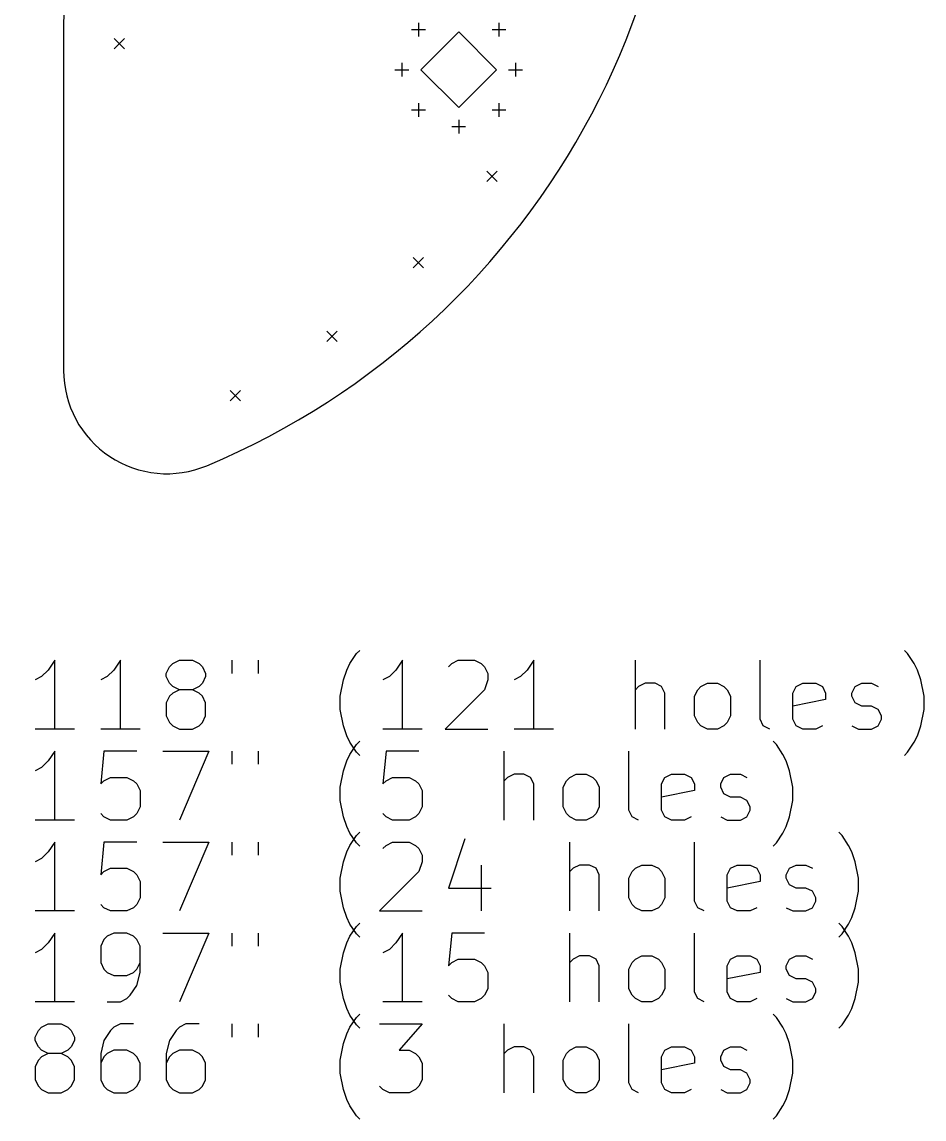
# Model space of a CAD drawing. Extents: x -2.1 to 52, y -17.2 to 45.
# Drawn here: x 25.84 to 52.03, y -17.22 to 14.64 of the extents above; entities that cross this region are included whole.
import ezdxf

# ---------------------------------------------------------------- set-up
doc = ezdxf.new("R2010")
doc.units = 0
doc.layers.add('BLACK', color=7, linetype='CONTINUOUS')

msp = doc.modelspace()

# ---------------------------------------------------------------- linework, layer by layer
at = {"layer": 'BLACK', "linetype": 'CONTINUOUS'}
for p, q in [((27.05, 14.6382), (27.05, 4.52091)), ((37.1547, 14.4167), (37.5547, 14.4167)), ((37.3547, 14.6167), (37.3547, 14.2167)), ((38.5215, 14.35), (37.4215, 13.25)), ((39.6215, 13.25), (38.5215, 14.35)), ((39.4882, 14.4167), (39.8882, 14.4167)), ((39.6882, 14.6167), (39.6882, 14.2167)), ((28.5217, 14.1553), (28.8217, 13.8553)), ((28.8217, 14.1553), (28.5217, 13.8553)), ((36.8715, 13.45), (36.8715, 13.05)), ((40.1715, 13.45), (40.1715, 13.05)), ((36.6715, 13.25), (37.0715, 13.25)), ((37.4215, 13.25), (38.5215, 12.15)), ((38.5215, 12.15), (39.6215, 13.25)), ((39.9715, 13.25), (40.3715, 13.25)), ((37.3547, 12.2833), (37.3547, 11.8833)), ((39.6882, 12.2833), (39.6882, 11.8833)), ((37.1547, 12.0833), (37.5547, 12.0833)), ((38.5215, 11.8), (38.5215, 11.4)), ((39.4882, 12.0833), (39.8882, 12.0833)), ((38.3215, 11.6), (38.7215, 11.6)), ((39.3394, 10.3065), (39.6394, 10.0065)), ((39.6394, 10.3065), (39.3394, 10.0065)), ((37.1992, 7.80076), (37.4992, 7.50076)), ((37.4992, 7.80076), (37.1992, 7.50076)), ((34.6935, 5.66064), (34.9935, 5.36064)), ((34.9935, 5.66064), (34.6935, 5.36064)), ((31.8838, 3.93886), (32.1838, 3.63886)), ((32.1838, 3.93886), (31.8838, 3.63886)), ((35.3649, -3.98918), (35.5554, -3.70346)), ((35.5554, -3.70346), (35.6506, -3.60822)), ((51.5554, -3.70346), (51.4602, -3.60822)), ((51.7459, -3.98918), (51.5554, -3.70346)), ((26.7935, -3.89394), (26.603, -4.17965)), ((26.7935, -5.89394), (26.7935, -3.89394)), ((28.6982, -3.89394), (28.5078, -4.17965)), ((28.6982, -5.89394), (28.6982, -3.89394)), ((30.0316, -4.27489), (30.1268, -4.08441)), ((30.1268, -4.08441), (30.2221, -3.98918)), ((30.2221, -3.98918), (30.4125, -3.89394)), ((30.4125, -3.89394), (30.7935, -3.89394)), ((30.7935, -3.89394), (30.984, -3.98918)), ((30.984, -3.98918), (31.0792, -4.08441)), ((31.0792, -4.08441), (31.1744, -4.27489)), ((31.9363, -3.89394), (31.9363, -4.27489)), ((32.6982, -3.89394), (32.6982, -4.27489)), ((35.2697, -4.17965), (35.3649, -3.98918)), ((36.8887, -3.89394), (36.6982, -4.17965)), ((36.8887, -5.89394), (36.8887, -3.89394)), ((38.2221, -4.08441), (38.3173, -3.98918)), ((38.3173, -3.98918), (38.5078, -3.89394)), ((38.5078, -3.89394), (38.984, -3.89394)), ((38.984, -3.89394), (39.1744, -3.98918)), ((39.1744, -3.98918), (39.2697, -4.08441)), ((39.2697, -4.08441), (39.3649, -4.27489)), ((40.6982, -3.89394), (40.5078, -4.17965)), ((40.6982, -5.89394), (40.6982, -3.89394)), ((43.6506, -5.89394), (43.6506, -3.89394)), ((47.2697, -5.60822), (47.2697, -3.89394)), ((51.8411, -4.17965), (51.7459, -3.98918)), ((26.4125, -4.37013), (26.2221, -4.46537)), ((26.603, -4.17965), (26.4125, -4.37013)), ((28.3173, -4.37013), (28.1268, -4.46537)), ((28.5078, -4.17965), (28.3173, -4.37013)), ((30.0316, -4.37013), (30.0316, -4.27489)), ((30.1268, -4.5606), (30.0316, -4.37013)), ((31.1744, -4.37013), (31.0792, -4.5606)), ((31.1744, -4.27489), (31.1744, -4.37013)), ((35.1744, -4.46537), (35.2697, -4.17965)), ((36.5078, -4.37013), (36.3173, -4.46537)), ((36.6982, -4.17965), (36.5078, -4.37013)), ((39.3649, -4.27489), (39.3649, -4.46537)), ((40.3173, -4.37013), (40.1268, -4.46537)), ((40.5078, -4.17965), (40.3173, -4.37013)), ((51.9363, -4.46537), (51.8411, -4.17965)), ((30.2221, -4.65584), (30.1268, -4.5606)), ((30.4125, -4.75108), (30.2221, -4.65584)), ((30.4125, -4.75108), (30.2221, -4.84632)), ((30.7935, -4.75108), (30.4125, -4.75108)), ((30.984, -4.65584), (30.7935, -4.75108)), ((30.984, -4.84632), (30.7935, -4.75108)), ((31.0792, -4.5606), (30.984, -4.65584)), ((35.0792, -4.94156), (35.1744, -4.46537)), ((39.2697, -4.75108), (38.1268, -5.89394)), ((39.3649, -4.46537), (39.2697, -4.75108)), ((43.7459, -4.65584), (43.6506, -4.75108)), ((43.9363, -4.5606), (43.7459, -4.65584)), ((44.2221, -4.5606), (43.9363, -4.5606)), ((44.4125, -4.65584), (44.2221, -4.5606)), ((44.5078, -4.84632), (44.4125, -4.65584)), ((45.3649, -4.94156), (45.4602, -4.75108)), ((45.4602, -4.75108), (45.5554, -4.65584)), ((45.5554, -4.65584), (45.7459, -4.5606)), ((45.7459, -4.5606), (46.0316, -4.5606)), ((46.0316, -4.5606), (46.2221, -4.65584)), ((46.2221, -4.65584), (46.3173, -4.75108)), ((46.3173, -4.75108), (46.4125, -4.94156)), ((48.2221, -4.84632), (48.3173, -4.65584)), ((48.3173, -4.65584), (48.5078, -4.5606)), ((48.5078, -4.5606), (48.8887, -4.5606)), ((48.8887, -4.5606), (49.0792, -4.65584)), ((49.0792, -4.65584), (49.1744, -4.84632)), ((49.9363, -4.84632), (50.0316, -4.65584)), ((50.0316, -4.65584), (50.2221, -4.5606)), ((50.2221, -4.5606), (50.5078, -4.5606)), ((50.5078, -4.5606), (50.6982, -4.65584)), ((52.0316, -4.94156), (51.9363, -4.46537)), ((30.1268, -4.94156), (30.0316, -5.13203)), ((30.2221, -4.84632), (30.1268, -4.94156)), ((31.0792, -4.94156), (30.984, -4.84632)), ((31.1744, -5.13203), (31.0792, -4.94156)), ((35.0792, -5.32251), (35.0792, -4.94156)), ((44.5078, -5.89394), (44.5078, -4.84632)), ((45.3649, -5.51299), (45.3649, -4.94156)), ((46.4125, -4.94156), (46.4125, -5.51299)), ((48.2221, -5.60822), (48.2221, -4.84632)), ((49.1744, -5.0368), (48.2221, -5.22727)), ((49.1744, -4.84632), (49.1744, -5.0368)), ((49.9363, -4.94156), (49.9363, -4.84632)), ((50.0316, -5.13203), (49.9363, -4.94156)), ((52.0316, -5.32251), (52.0316, -4.94156)), ((30.0316, -5.13203), (30.0316, -5.51299)), ((31.1744, -5.51299), (31.1744, -5.13203)), ((35.1744, -5.7987), (35.0792, -5.32251)), ((50.2221, -5.22727), (50.0316, -5.13203)), ((50.5078, -5.22727), (50.2221, -5.22727)), ((50.6982, -5.32251), (50.5078, -5.22727)), ((50.7935, -5.51299), (50.6982, -5.32251)), ((51.9363, -5.7987), (52.0316, -5.32251)), ((30.0316, -5.51299), (30.1268, -5.70346)), ((30.1268, -5.70346), (30.2221, -5.7987)), ((30.984, -5.7987), (31.0792, -5.70346)), ((31.0792, -5.70346), (31.1744, -5.51299)), ((45.4602, -5.70346), (45.3649, -5.51299)), ((45.5554, -5.7987), (45.4602, -5.70346)), ((46.3173, -5.70346), (46.2221, -5.7987)), ((46.4125, -5.51299), (46.3173, -5.70346)), ((47.3649, -5.7987), (47.2697, -5.60822)), ((48.3173, -5.7987), (48.2221, -5.60822)), ((50.6982, -5.7987), (50.7935, -5.60822)), ((50.7935, -5.60822), (50.7935, -5.51299)), ((27.3649, -5.89394), (26.2221, -5.89394)), ((29.2697, -5.89394), (28.1268, -5.89394)), ((30.2221, -5.7987), (30.4125, -5.89394)), ((30.4125, -5.89394), (30.7935, -5.89394)), ((30.7935, -5.89394), (30.984, -5.7987)), ((35.2697, -6.08441), (35.1744, -5.7987)), ((37.4602, -5.89394), (36.3173, -5.89394)), ((38.1268, -5.89394), (39.3649, -5.89394)), ((41.2697, -5.89394), (40.1268, -5.89394)), ((45.7459, -5.89394), (45.5554, -5.7987)), ((46.0316, -5.89394), (45.7459, -5.89394)), ((46.2221, -5.7987), (46.0316, -5.89394)), ((47.5554, -5.89394), (47.3649, -5.7987)), ((48.5078, -5.89394), (48.3173, -5.7987)), ((48.8887, -5.89394), (48.5078, -5.89394)), ((49.0792, -5.7987), (48.8887, -5.89394)), ((49.9363, -5.7987), (50.1268, -5.89394)), ((50.1268, -5.89394), (50.5078, -5.89394)), ((50.5078, -5.89394), (50.6982, -5.7987)), ((51.8411, -6.08441), (51.9363, -5.7987)), ((35.3649, -6.27489), (35.2697, -6.08441)), ((35.5554, -6.5606), (35.3649, -6.27489)), ((35.3649, -6.62918), (35.5554, -6.34346)), ((35.5554, -6.34346), (35.6506, -6.24822)), ((47.7459, -6.34346), (47.6506, -6.24822)), ((47.9363, -6.62918), (47.7459, -6.34346)), ((51.5554, -6.5606), (51.7459, -6.27489)), ((51.7459, -6.27489), (51.8411, -6.08441)), ((26.7935, -6.53394), (26.603, -6.81965)), ((26.7935, -8.53394), (26.7935, -6.53394)), ((28.2221, -6.53394), (28.1268, -7.48632)), ((29.1744, -6.53394), (28.2221, -6.53394)), ((29.9363, -6.53394), (31.2697, -6.53394)), ((31.2697, -6.53394), (30.4125, -8.53394)), ((31.9363, -6.53394), (31.9363, -6.91489)), ((32.6982, -6.53394), (32.6982, -6.91489)), ((35.2697, -6.81965), (35.3649, -6.62918)), ((35.6506, -6.65584), (35.5554, -6.5606)), ((36.4125, -6.53394), (36.3173, -7.48632)), ((37.3649, -6.53394), (36.4125, -6.53394)), ((39.8411, -8.53394), (39.8411, -6.53394)), ((43.4602, -8.24822), (43.4602, -6.53394)), ((48.0316, -6.81965), (47.9363, -6.62918)), ((51.4602, -6.65584), (51.5554, -6.5606)), ((26.603, -6.81965), (26.4125, -7.01013)), ((35.1744, -7.10537), (35.2697, -6.81965)), ((48.1268, -7.10537), (48.0316, -6.81965)), ((26.4125, -7.01013), (26.2221, -7.10537)), ((28.2221, -7.39108), (28.4125, -7.29584)), ((28.4125, -7.29584), (28.8887, -7.29584)), ((28.8887, -7.29584), (29.0792, -7.39108)), ((35.0792, -7.58156), (35.1744, -7.10537)), ((36.4125, -7.39108), (36.603, -7.29584)), ((36.603, -7.29584), (37.0792, -7.29584)), ((37.0792, -7.29584), (37.2697, -7.39108)), ((39.9363, -7.29584), (39.8411, -7.39108)), ((40.1268, -7.2006), (39.9363, -7.29584)), ((40.4125, -7.2006), (40.1268, -7.2006)), ((40.603, -7.29584), (40.4125, -7.2006)), ((40.6982, -7.48632), (40.603, -7.29584)), ((41.6506, -7.39108), (41.7459, -7.29584)), ((41.7459, -7.29584), (41.9363, -7.2006)), ((41.9363, -7.2006), (42.2221, -7.2006)), ((42.2221, -7.2006), (42.4125, -7.29584)), ((42.4125, -7.29584), (42.5078, -7.39108)), ((44.4125, -7.48632), (44.5078, -7.29584)), ((44.5078, -7.29584), (44.6982, -7.2006)), ((44.6982, -7.2006), (45.0792, -7.2006)), ((45.0792, -7.2006), (45.2697, -7.29584)), ((45.2697, -7.29584), (45.3649, -7.48632)), ((46.1268, -7.48632), (46.2221, -7.29584)), ((46.2221, -7.29584), (46.4125, -7.2006)), ((46.4125, -7.2006), (46.6982, -7.2006)), ((46.6982, -7.2006), (46.8887, -7.29584)), ((48.2221, -7.58156), (48.1268, -7.10537)), ((28.1268, -7.48632), (28.2221, -7.39108)), ((29.0792, -7.39108), (29.1744, -7.48632)), ((29.1744, -7.48632), (29.2697, -7.6768)), ((35.0792, -7.96251), (35.0792, -7.58156)), ((36.3173, -7.48632), (36.4125, -7.39108)), ((37.2697, -7.39108), (37.3649, -7.48632)), ((37.3649, -7.48632), (37.4602, -7.6768)), ((40.6982, -8.53394), (40.6982, -7.48632)), ((41.5554, -7.58156), (41.6506, -7.39108)), ((41.5554, -8.15299), (41.5554, -7.58156)), ((42.5078, -7.39108), (42.603, -7.58156)), ((42.603, -7.58156), (42.603, -8.15299)), ((44.4125, -8.24822), (44.4125, -7.48632)), ((45.3649, -7.48632), (45.3649, -7.6768)), ((46.1268, -7.58156), (46.1268, -7.48632)), ((46.2221, -7.77203), (46.1268, -7.58156)), ((48.2221, -7.96251), (48.2221, -7.58156)), ((29.2697, -7.6768), (29.2697, -8.15299)), ((35.1744, -8.4387), (35.0792, -7.96251)), ((37.4602, -7.6768), (37.4602, -8.15299)), ((45.3649, -7.6768), (44.4125, -7.86727)), ((46.4125, -7.86727), (46.2221, -7.77203)), ((46.6982, -7.86727), (46.4125, -7.86727)), ((46.8887, -7.96251), (46.6982, -7.86727)), ((46.984, -8.15299), (46.8887, -7.96251)), ((48.1268, -8.4387), (48.2221, -7.96251)), ((29.2697, -8.15299), (29.1744, -8.34346)), ((37.4602, -8.15299), (37.3649, -8.34346)), ((41.6506, -8.34346), (41.5554, -8.15299)), ((42.603, -8.15299), (42.5078, -8.34346)), ((43.5554, -8.4387), (43.4602, -8.24822)), ((44.5078, -8.4387), (44.4125, -8.24822)), ((46.8887, -8.4387), (46.984, -8.24822)), ((46.984, -8.24822), (46.984, -8.15299)), ((27.3649, -8.53394), (26.2221, -8.53394)), ((28.2221, -8.4387), (28.1268, -8.34346)), ((28.4125, -8.53394), (28.2221, -8.4387)), ((28.8887, -8.53394), (28.4125, -8.53394)), ((29.0792, -8.4387), (28.8887, -8.53394)), ((29.1744, -8.34346), (29.0792, -8.4387)), ((35.2697, -8.72442), (35.1744, -8.4387)), ((36.4125, -8.4387), (36.3173, -8.34346)), ((36.603, -8.53394), (36.4125, -8.4387)), ((37.0792, -8.53394), (36.603, -8.53394)), ((37.2697, -8.4387), (37.0792, -8.53394)), ((37.3649, -8.34346), (37.2697, -8.4387)), ((41.7459, -8.4387), (41.6506, -8.34346)), ((41.9363, -8.53394), (41.7459, -8.4387)), ((42.2221, -8.53394), (41.9363, -8.53394)), ((42.4125, -8.4387), (42.2221, -8.53394)), ((42.5078, -8.34346), (42.4125, -8.4387)), ((43.7459, -8.53394), (43.5554, -8.4387)), ((44.6982, -8.53394), (44.5078, -8.4387)), ((45.0792, -8.53394), (44.6982, -8.53394)), ((45.2697, -8.4387), (45.0792, -8.53394)), ((46.1268, -8.4387), (46.3173, -8.53394)), ((46.3173, -8.53394), (46.6982, -8.53394)), ((46.6982, -8.53394), (46.8887, -8.4387)), ((48.0316, -8.72442), (48.1268, -8.4387)), ((35.3649, -8.91489), (35.2697, -8.72442)), ((35.5554, -9.2006), (35.3649, -8.91489)), ((35.5554, -8.98346), (35.6506, -8.88822)), ((47.7459, -9.2006), (47.9363, -8.91489)), ((47.9363, -8.91489), (48.0316, -8.72442)), ((49.6506, -8.98346), (49.5554, -8.88822)), ((26.7935, -9.17394), (26.603, -9.45965)), ((26.7935, -11.1739), (26.7935, -9.17394)), ((28.2221, -9.17394), (28.1268, -10.1263)), ((29.1744, -9.17394), (28.2221, -9.17394)), ((29.9363, -9.17394), (31.2697, -9.17394)), ((31.2697, -9.17394), (30.4125, -11.1739)), ((31.9363, -9.17394), (31.9363, -9.55489)), ((32.6982, -9.17394), (32.6982, -9.55489)), ((35.3649, -9.26918), (35.5554, -8.98346)), ((35.6506, -9.29584), (35.5554, -9.2006)), ((36.4125, -9.26918), (36.603, -9.17394)), ((36.603, -9.17394), (37.0792, -9.17394)), ((37.0792, -9.17394), (37.2697, -9.26918)), ((38.6982, -9.0787), (38.2221, -10.5073)), ((41.7459, -11.1739), (41.7459, -9.17394)), ((45.3649, -10.8882), (45.3649, -9.17394)), ((47.6506, -9.29584), (47.7459, -9.2006)), ((49.8411, -9.26918), (49.6506, -8.98346)), ((26.603, -9.45965), (26.4125, -9.65013)), ((35.1744, -9.74537), (35.2697, -9.45965)), ((35.2697, -9.45965), (35.3649, -9.26918)), ((36.3173, -9.36441), (36.4125, -9.26918)), ((37.2697, -9.26918), (37.3649, -9.36441)), ((37.3649, -9.36441), (37.4602, -9.55489)), ((37.4602, -9.55489), (37.4602, -9.74537)), ((49.9363, -9.45965), (49.8411, -9.26918)), ((50.0316, -9.74537), (49.9363, -9.45965)), ((26.4125, -9.65013), (26.2221, -9.74537)), ((35.0792, -10.2216), (35.1744, -9.74537)), ((37.4602, -9.74537), (37.3649, -10.0311)), ((39.1744, -9.84061), (39.1744, -11.1739)), ((42.0316, -9.84061), (41.8411, -9.93584)), ((42.3173, -9.84061), (42.0316, -9.84061)), ((42.5078, -9.93584), (42.3173, -9.84061)), ((43.6506, -9.93584), (43.8411, -9.84061)), ((43.8411, -9.84061), (44.1268, -9.84061)), ((44.1268, -9.84061), (44.3173, -9.93584)), ((46.4125, -9.93584), (46.603, -9.84061)), ((46.603, -9.84061), (46.984, -9.84061)), ((46.984, -9.84061), (47.1744, -9.93584)), ((48.1268, -9.93584), (48.3173, -9.84061)), ((48.3173, -9.84061), (48.603, -9.84061)), ((48.603, -9.84061), (48.7935, -9.93584)), ((50.1268, -10.2216), (50.0316, -9.74537)), ((28.1268, -10.1263), (28.2221, -10.0311)), ((28.2221, -10.0311), (28.4125, -9.93584)), ((28.4125, -9.93584), (28.8887, -9.93584)), ((28.8887, -9.93584), (29.0792, -10.0311)), ((29.0792, -10.0311), (29.1744, -10.1263)), ((29.1744, -10.1263), (29.2697, -10.3168)), ((37.3649, -10.0311), (36.2221, -11.1739)), ((41.8411, -9.93584), (41.7459, -10.0311)), ((42.603, -10.1263), (42.5078, -9.93584)), ((42.603, -11.1739), (42.603, -10.1263)), ((43.4602, -10.2216), (43.5554, -10.0311)), ((43.5554, -10.0311), (43.6506, -9.93584)), ((44.3173, -9.93584), (44.4125, -10.0311)), ((44.4125, -10.0311), (44.5078, -10.2216)), ((46.3173, -10.1263), (46.4125, -9.93584)), ((46.3173, -10.8882), (46.3173, -10.1263)), ((47.1744, -9.93584), (47.2697, -10.1263)), ((47.2697, -10.1263), (47.2697, -10.3168)), ((48.0316, -10.1263), (48.1268, -9.93584)), ((48.0316, -10.2216), (48.0316, -10.1263)), ((29.2697, -10.3168), (29.2697, -10.793)), ((35.0792, -10.6025), (35.0792, -10.2216)), ((38.2221, -10.5073), (39.4602, -10.5073)), ((43.4602, -10.793), (43.4602, -10.2216)), ((44.5078, -10.2216), (44.5078, -10.793)), ((47.2697, -10.3168), (46.3173, -10.5073)), ((48.1268, -10.412), (48.0316, -10.2216)), ((48.3173, -10.5073), (48.1268, -10.412)), ((48.603, -10.5073), (48.3173, -10.5073)), ((48.7935, -10.6025), (48.603, -10.5073)), ((50.1268, -10.6025), (50.1268, -10.2216)), ((29.2697, -10.793), (29.1744, -10.9835)), ((35.1744, -11.0787), (35.0792, -10.6025)), ((43.5554, -10.9835), (43.4602, -10.793)), ((44.5078, -10.793), (44.4125, -10.9835)), ((48.8887, -10.793), (48.7935, -10.6025)), ((48.8887, -10.8882), (48.8887, -10.793)), ((50.0316, -11.0787), (50.1268, -10.6025)), ((28.2221, -11.0787), (28.1268, -10.9835)), ((28.4125, -11.1739), (28.2221, -11.0787)), ((29.0792, -11.0787), (28.8887, -11.1739)), ((29.1744, -10.9835), (29.0792, -11.0787)), ((35.2697, -11.3644), (35.1744, -11.0787)), ((43.6506, -11.0787), (43.5554, -10.9835)), ((43.8411, -11.1739), (43.6506, -11.0787)), ((44.3173, -11.0787), (44.1268, -11.1739)), ((44.4125, -10.9835), (44.3173, -11.0787)), ((45.4602, -11.0787), (45.3649, -10.8882)), ((45.6506, -11.1739), (45.4602, -11.0787)), ((46.4125, -11.0787), (46.3173, -10.8882)), ((46.603, -11.1739), (46.4125, -11.0787)), ((47.1744, -11.0787), (46.984, -11.1739)), ((48.0316, -11.0787), (48.2221, -11.1739)), ((48.603, -11.1739), (48.7935, -11.0787)), ((48.7935, -11.0787), (48.8887, -10.8882)), ((49.9363, -11.3644), (50.0316, -11.0787)), ((27.3649, -11.1739), (26.2221, -11.1739)), ((28.8887, -11.1739), (28.4125, -11.1739)), ((35.3649, -11.5549), (35.2697, -11.3644)), ((36.2221, -11.1739), (37.4602, -11.1739)), ((44.1268, -11.1739), (43.8411, -11.1739)), ((46.984, -11.1739), (46.603, -11.1739)), ((48.2221, -11.1739), (48.603, -11.1739)), ((49.8411, -11.5549), (49.9363, -11.3644)), ((35.5554, -11.8406), (35.3649, -11.5549)), ((35.3649, -11.9092), (35.5554, -11.6235)), ((35.5554, -11.6235), (35.6506, -11.5282)), ((49.6506, -11.6235), (49.5554, -11.5282)), ((49.6506, -11.8406), (49.8411, -11.5549)), ((49.8411, -11.9092), (49.6506, -11.6235)), ((26.603, -12.0997), (26.4125, -12.2901)), ((26.7935, -11.8139), (26.603, -12.0997)), ((26.7935, -13.8139), (26.7935, -11.8139)), ((28.2221, -12.0044), (28.1268, -12.1949)), ((28.3173, -11.9092), (28.2221, -12.0044)), ((28.5078, -11.8139), (28.3173, -11.9092)), ((28.8887, -11.8139), (28.5078, -11.8139)), ((29.0792, -11.9092), (28.8887, -11.8139)), ((29.1744, -12.0044), (29.0792, -11.9092)), ((29.2697, -12.1949), (29.1744, -12.0044)), ((29.9363, -11.8139), (31.2697, -11.8139)), ((31.2697, -11.8139), (30.4125, -13.8139)), ((31.9363, -11.8139), (31.9363, -12.1949)), ((32.6982, -11.8139), (32.6982, -12.1949)), ((35.1744, -12.3854), (35.2697, -12.0997)), ((35.2697, -12.0997), (35.3649, -11.9092)), ((35.6506, -11.9358), (35.5554, -11.8406)), ((36.6982, -12.0997), (36.5078, -12.2901)), ((36.8887, -11.8139), (36.6982, -12.0997)), ((36.8887, -13.8139), (36.8887, -11.8139)), ((38.3173, -11.8139), (38.2221, -12.7663)), ((39.2697, -11.8139), (38.3173, -11.8139)), ((41.7459, -13.8139), (41.7459, -11.8139)), ((45.3649, -13.5282), (45.3649, -11.8139)), ((49.5554, -11.9358), (49.6506, -11.8406)), ((49.9363, -12.0997), (49.8411, -11.9092)), ((50.0316, -12.3854), (49.9363, -12.0997)), ((26.4125, -12.2901), (26.2221, -12.3854)), ((28.1268, -12.1949), (28.1268, -12.6711)), ((29.2697, -12.9568), (29.2697, -12.1949)), ((35.0792, -12.8616), (35.1744, -12.3854)), ((36.5078, -12.2901), (36.3173, -12.3854)), ((50.1268, -12.8616), (50.0316, -12.3854)), ((28.1268, -12.6711), (28.2221, -12.8616)), ((29.1744, -12.8616), (29.2697, -12.6711)), ((38.2221, -12.7663), (38.3173, -12.6711)), ((38.3173, -12.6711), (38.5078, -12.5758)), ((38.5078, -12.5758), (38.984, -12.5758)), ((38.984, -12.5758), (39.1744, -12.6711)), ((39.1744, -12.6711), (39.2697, -12.7663)), ((41.8411, -12.5758), (41.7459, -12.6711)), ((42.0316, -12.4806), (41.8411, -12.5758)), ((42.3173, -12.4806), (42.0316, -12.4806)), ((42.5078, -12.5758), (42.3173, -12.4806)), ((42.603, -12.7663), (42.5078, -12.5758)), ((43.4602, -12.8616), (43.5554, -12.6711)), ((43.5554, -12.6711), (43.6506, -12.5758)), ((43.6506, -12.5758), (43.8411, -12.4806)), ((43.8411, -12.4806), (44.1268, -12.4806)), ((44.1268, -12.4806), (44.3173, -12.5758)), ((44.3173, -12.5758), (44.4125, -12.6711)), ((44.4125, -12.6711), (44.5078, -12.8616)), ((46.3173, -12.7663), (46.4125, -12.5758)), ((46.4125, -12.5758), (46.603, -12.4806)), ((46.603, -12.4806), (46.984, -12.4806)), ((46.984, -12.4806), (47.1744, -12.5758)), ((47.1744, -12.5758), (47.2697, -12.7663)), ((48.0316, -12.7663), (48.1268, -12.5758)), ((48.1268, -12.5758), (48.3173, -12.4806)), ((48.3173, -12.4806), (48.603, -12.4806)), ((48.603, -12.4806), (48.7935, -12.5758)), ((28.2221, -12.8616), (28.3173, -12.9568)), ((28.3173, -12.9568), (28.5078, -13.052)), ((28.5078, -13.052), (28.8887, -13.052)), ((28.8887, -13.052), (29.0792, -12.9568)), ((29.0792, -12.9568), (29.1744, -12.8616)), ((29.1744, -13.3377), (29.2697, -12.9568)), ((35.0792, -13.2425), (35.0792, -12.8616)), ((39.2697, -12.7663), (39.3649, -12.9568)), ((39.3649, -12.9568), (39.3649, -13.433)), ((42.603, -13.8139), (42.603, -12.7663)), ((43.4602, -13.433), (43.4602, -12.8616)), ((44.5078, -12.8616), (44.5078, -13.433)), ((46.3173, -13.5282), (46.3173, -12.7663)), ((47.2697, -12.9568), (46.3173, -13.1473)), ((47.2697, -12.7663), (47.2697, -12.9568)), ((48.0316, -12.8616), (48.0316, -12.7663)), ((48.1268, -13.052), (48.0316, -12.8616)), ((48.3173, -13.1473), (48.1268, -13.052)), ((50.1268, -13.2425), (50.1268, -12.8616)), ((28.984, -13.6235), (29.1744, -13.3377)), ((35.1744, -13.7187), (35.0792, -13.2425)), ((48.603, -13.1473), (48.3173, -13.1473)), ((48.7935, -13.2425), (48.603, -13.1473)), ((48.8887, -13.433), (48.7935, -13.2425)), ((50.0316, -13.7187), (50.1268, -13.2425)), ((28.8887, -13.7187), (28.984, -13.6235)), ((38.3173, -13.7187), (38.2221, -13.6235)), ((39.2697, -13.6235), (39.1744, -13.7187)), ((39.3649, -13.433), (39.2697, -13.6235)), ((43.5554, -13.6235), (43.4602, -13.433)), ((43.6506, -13.7187), (43.5554, -13.6235)), ((44.4125, -13.6235), (44.3173, -13.7187)), ((44.5078, -13.433), (44.4125, -13.6235)), ((45.4602, -13.7187), (45.3649, -13.5282)), ((46.4125, -13.7187), (46.3173, -13.5282)), ((48.7935, -13.7187), (48.8887, -13.5282)), ((48.8887, -13.5282), (48.8887, -13.433)), ((27.3649, -13.8139), (26.2221, -13.8139)), ((28.3173, -13.8139), (28.6982, -13.8139)), ((28.6982, -13.8139), (28.8887, -13.7187)), ((35.2697, -14.0044), (35.1744, -13.7187)), ((35.3649, -14.1949), (35.2697, -14.0044)), ((37.4602, -13.8139), (36.3173, -13.8139)), ((38.5078, -13.8139), (38.3173, -13.7187)), ((38.984, -13.8139), (38.5078, -13.8139)), ((39.1744, -13.7187), (38.984, -13.8139)), ((43.8411, -13.8139), (43.6506, -13.7187)), ((44.1268, -13.8139), (43.8411, -13.8139)), ((44.3173, -13.7187), (44.1268, -13.8139)), ((45.6506, -13.8139), (45.4602, -13.7187)), ((46.603, -13.8139), (46.4125, -13.7187)), ((46.984, -13.8139), (46.603, -13.8139)), ((47.1744, -13.7187), (46.984, -13.8139)), ((48.0316, -13.7187), (48.2221, -13.8139)), ((48.2221, -13.8139), (48.603, -13.8139)), ((48.603, -13.8139), (48.7935, -13.7187)), ((49.8411, -14.1949), (49.9363, -14.0044)), ((49.9363, -14.0044), (50.0316, -13.7187)), ((35.5554, -14.4806), (35.3649, -14.1949)), ((35.3649, -14.5492), (35.5554, -14.2635)), ((35.5554, -14.2635), (35.6506, -14.1682)), ((47.7459, -14.2635), (47.6506, -14.1682)), ((47.9363, -14.5492), (47.7459, -14.2635)), ((49.6506, -14.4806), (49.8411, -14.1949)), ((26.2221, -14.8349), (26.3173, -14.6444)), ((26.3173, -14.6444), (26.4125, -14.5492)), ((26.4125, -14.5492), (26.603, -14.4539)), ((26.603, -14.4539), (26.984, -14.4539)), ((26.984, -14.4539), (27.1744, -14.5492)), ((27.1744, -14.5492), (27.2697, -14.6444)), ((27.2697, -14.6444), (27.3649, -14.8349)), ((28.4125, -14.6444), (28.2221, -14.9301)), ((28.5078, -14.5492), (28.4125, -14.6444)), ((28.6982, -14.4539), (28.5078, -14.5492)), ((29.0792, -14.4539), (28.6982, -14.4539)), ((30.3173, -14.6444), (30.1268, -14.9301)), ((30.4125, -14.5492), (30.3173, -14.6444)), ((30.603, -14.4539), (30.4125, -14.5492)), ((30.984, -14.4539), (30.603, -14.4539)), ((31.9363, -14.4539), (31.9363, -14.8349)), ((32.6982, -14.4539), (32.6982, -14.8349)), ((35.2697, -14.7397), (35.3649, -14.5492)), ((35.6506, -14.5758), (35.5554, -14.4806)), ((36.2221, -14.4539), (37.4602, -14.4539)), ((37.4602, -14.4539), (36.7935, -15.2158)), ((39.8411, -16.4539), (39.8411, -14.4539)), ((43.4602, -16.1682), (43.4602, -14.4539)), ((48.0316, -14.7397), (47.9363, -14.5492)), ((49.5554, -14.5758), (49.6506, -14.4806)), ((26.2221, -14.9301), (26.2221, -14.8349)), ((26.3173, -15.1206), (26.2221, -14.9301)), ((27.3649, -14.9301), (27.2697, -15.1206)), ((27.3649, -14.8349), (27.3649, -14.9301)), ((28.2221, -14.9301), (28.1268, -15.3111)), ((30.1268, -14.9301), (30.0316, -15.3111)), ((35.1744, -15.0254), (35.2697, -14.7397)), ((48.1268, -15.0254), (48.0316, -14.7397)), ((26.4125, -15.2158), (26.3173, -15.1206)), ((26.603, -15.3111), (26.4125, -15.2158)), ((27.1744, -15.2158), (26.984, -15.3111)), ((27.2697, -15.1206), (27.1744, -15.2158)), ((28.5078, -15.2158), (28.3173, -15.3111)), ((28.8887, -15.2158), (28.5078, -15.2158)), ((29.0792, -15.3111), (28.8887, -15.2158)), ((30.4125, -15.2158), (30.2221, -15.3111)), ((30.7935, -15.2158), (30.4125, -15.2158)), ((30.984, -15.3111), (30.7935, -15.2158)), ((35.0792, -15.5016), (35.1744, -15.0254)), ((36.7935, -15.2158), (37.0792, -15.2158)), ((37.0792, -15.2158), (37.2697, -15.3111)), ((39.9363, -15.2158), (39.8411, -15.3111)), ((40.1268, -15.1206), (39.9363, -15.2158)), ((40.4125, -15.1206), (40.1268, -15.1206)), ((40.603, -15.2158), (40.4125, -15.1206)), ((40.6982, -15.4063), (40.603, -15.2158)), ((41.6506, -15.3111), (41.7459, -15.2158)), ((41.7459, -15.2158), (41.9363, -15.1206)), ((41.9363, -15.1206), (42.2221, -15.1206)), ((42.2221, -15.1206), (42.4125, -15.2158)), ((42.4125, -15.2158), (42.5078, -15.3111)), ((44.4125, -15.4063), (44.5078, -15.2158)), ((44.5078, -15.2158), (44.6982, -15.1206)), ((44.6982, -15.1206), (45.0792, -15.1206)), ((45.0792, -15.1206), (45.2697, -15.2158)), ((45.2697, -15.2158), (45.3649, -15.4063)), ((46.1268, -15.4063), (46.2221, -15.2158)), ((46.2221, -15.2158), (46.4125, -15.1206)), ((46.4125, -15.1206), (46.6982, -15.1206)), ((46.6982, -15.1206), (46.8887, -15.2158)), ((48.2221, -15.5016), (48.1268, -15.0254)), ((26.3173, -15.5016), (26.2221, -15.692)), ((26.4125, -15.4063), (26.3173, -15.5016)), ((26.603, -15.3111), (26.4125, -15.4063)), ((26.984, -15.3111), (26.603, -15.3111)), ((27.1744, -15.4063), (26.984, -15.3111)), ((27.2697, -15.5016), (27.1744, -15.4063)), ((27.3649, -15.692), (27.2697, -15.5016)), ((28.1268, -15.3111), (28.1268, -16.073)), ((28.2221, -15.4063), (28.1268, -15.5968)), ((28.3173, -15.3111), (28.2221, -15.4063)), ((29.1744, -15.4063), (29.0792, -15.3111)), ((29.2697, -15.5968), (29.1744, -15.4063)), ((29.2697, -16.073), (29.2697, -15.5968)), ((30.0316, -15.3111), (30.0316, -16.073)), ((30.1268, -15.4063), (30.0316, -15.5968)), ((30.2221, -15.3111), (30.1268, -15.4063)), ((31.0792, -15.4063), (30.984, -15.3111)), ((31.1744, -15.5968), (31.0792, -15.4063)), ((31.1744, -16.073), (31.1744, -15.5968)), ((35.0792, -15.8825), (35.0792, -15.5016)), ((37.2697, -15.3111), (37.3649, -15.4063)), ((37.3649, -15.4063), (37.4602, -15.5968)), ((37.4602, -15.5968), (37.4602, -16.073)), ((40.6982, -16.4539), (40.6982, -15.4063)), ((41.5554, -15.5016), (41.6506, -15.3111)), ((41.5554, -16.073), (41.5554, -15.5016)), ((42.5078, -15.3111), (42.603, -15.5016)), ((42.603, -15.5016), (42.603, -16.073)), ((44.4125, -16.1682), (44.4125, -15.4063)), ((45.3649, -15.5968), (44.4125, -15.7873)), ((45.3649, -15.4063), (45.3649, -15.5968)), ((46.1268, -15.5016), (46.1268, -15.4063)), ((46.2221, -15.692), (46.1268, -15.5016)), ((48.2221, -15.8825), (48.2221, -15.5016)), ((26.2221, -15.692), (26.2221, -16.073)), ((27.3649, -16.073), (27.3649, -15.692)), ((35.1744, -16.3587), (35.0792, -15.8825)), ((46.4125, -15.7873), (46.2221, -15.692)), ((46.6982, -15.7873), (46.4125, -15.7873)), ((46.8887, -15.8825), (46.6982, -15.7873)), ((46.984, -16.073), (46.8887, -15.8825)), ((48.1268, -16.3587), (48.2221, -15.8825)), ((26.2221, -16.073), (26.3173, -16.2635)), ((27.2697, -16.2635), (27.3649, -16.073)), ((28.1268, -16.073), (28.2221, -16.2635)), ((29.1744, -16.2635), (29.2697, -16.073)), ((30.0316, -16.073), (30.1268, -16.2635)), ((31.0792, -16.2635), (31.1744, -16.073)), ((37.4602, -16.073), (37.3649, -16.2635)), ((41.6506, -16.2635), (41.5554, -16.073)), ((42.603, -16.073), (42.5078, -16.2635)), ((43.5554, -16.3587), (43.4602, -16.1682)), ((44.5078, -16.3587), (44.4125, -16.1682)), ((46.8887, -16.3587), (46.984, -16.1682)), ((46.984, -16.1682), (46.984, -16.073)), ((26.3173, -16.2635), (26.4125, -16.3587)), ((26.4125, -16.3587), (26.603, -16.4539)), ((26.603, -16.4539), (26.984, -16.4539)), ((26.984, -16.4539), (27.1744, -16.3587)), ((27.1744, -16.3587), (27.2697, -16.2635)), ((28.2221, -16.2635), (28.3173, -16.3587)), ((28.3173, -16.3587), (28.5078, -16.4539)), ((28.5078, -16.4539), (28.8887, -16.4539)), ((28.8887, -16.4539), (29.0792, -16.3587)), ((29.0792, -16.3587), (29.1744, -16.2635)), ((30.1268, -16.2635), (30.2221, -16.3587)), ((30.2221, -16.3587), (30.4125, -16.4539)), ((30.4125, -16.4539), (30.7935, -16.4539)), ((30.7935, -16.4539), (30.984, -16.3587)), ((30.984, -16.3587), (31.0792, -16.2635)), ((35.2697, -16.6444), (35.1744, -16.3587)), ((36.3173, -16.3587), (36.2221, -16.2635)), ((36.5078, -16.4539), (36.3173, -16.3587)), ((37.0792, -16.4539), (36.5078, -16.4539)), ((37.2697, -16.3587), (37.0792, -16.4539)), ((37.3649, -16.2635), (37.2697, -16.3587)), ((41.7459, -16.3587), (41.6506, -16.2635)), ((41.9363, -16.4539), (41.7459, -16.3587)), ((42.2221, -16.4539), (41.9363, -16.4539)), ((42.4125, -16.3587), (42.2221, -16.4539)), ((42.5078, -16.2635), (42.4125, -16.3587)), ((43.7459, -16.4539), (43.5554, -16.3587)), ((44.6982, -16.4539), (44.5078, -16.3587)), ((45.0792, -16.4539), (44.6982, -16.4539)), ((45.2697, -16.3587), (45.0792, -16.4539)), ((46.1268, -16.3587), (46.3173, -16.4539)), ((46.3173, -16.4539), (46.6982, -16.4539)), ((46.6982, -16.4539), (46.8887, -16.3587)), ((48.0316, -16.6444), (48.1268, -16.3587)), ((35.3649, -16.8349), (35.2697, -16.6444)), ((35.5554, -17.1206), (35.3649, -16.8349)), ((47.7459, -17.1206), (47.9363, -16.8349)), ((47.9363, -16.8349), (48.0316, -16.6444)), ((35.6506, -17.2158), (35.5554, -17.1206)), ((47.6506, -17.2158), (47.7459, -17.1206))]:
    msp.add_line(p, q, dxfattribs=at)
at = {"layer": 'BLACK'}
for centre, radius, start, end in [((22.5, 22.5), 22.5, -67.2209, 247.221), ((30.05, 14.6382), 3, 133.841, 180), ((30.05, 4.5209), 2.99998, -180, -67.2208)]:
    msp.add_arc(centre, radius, start, end, dxfattribs=at)

doc.saveas('drawing.dxf')
